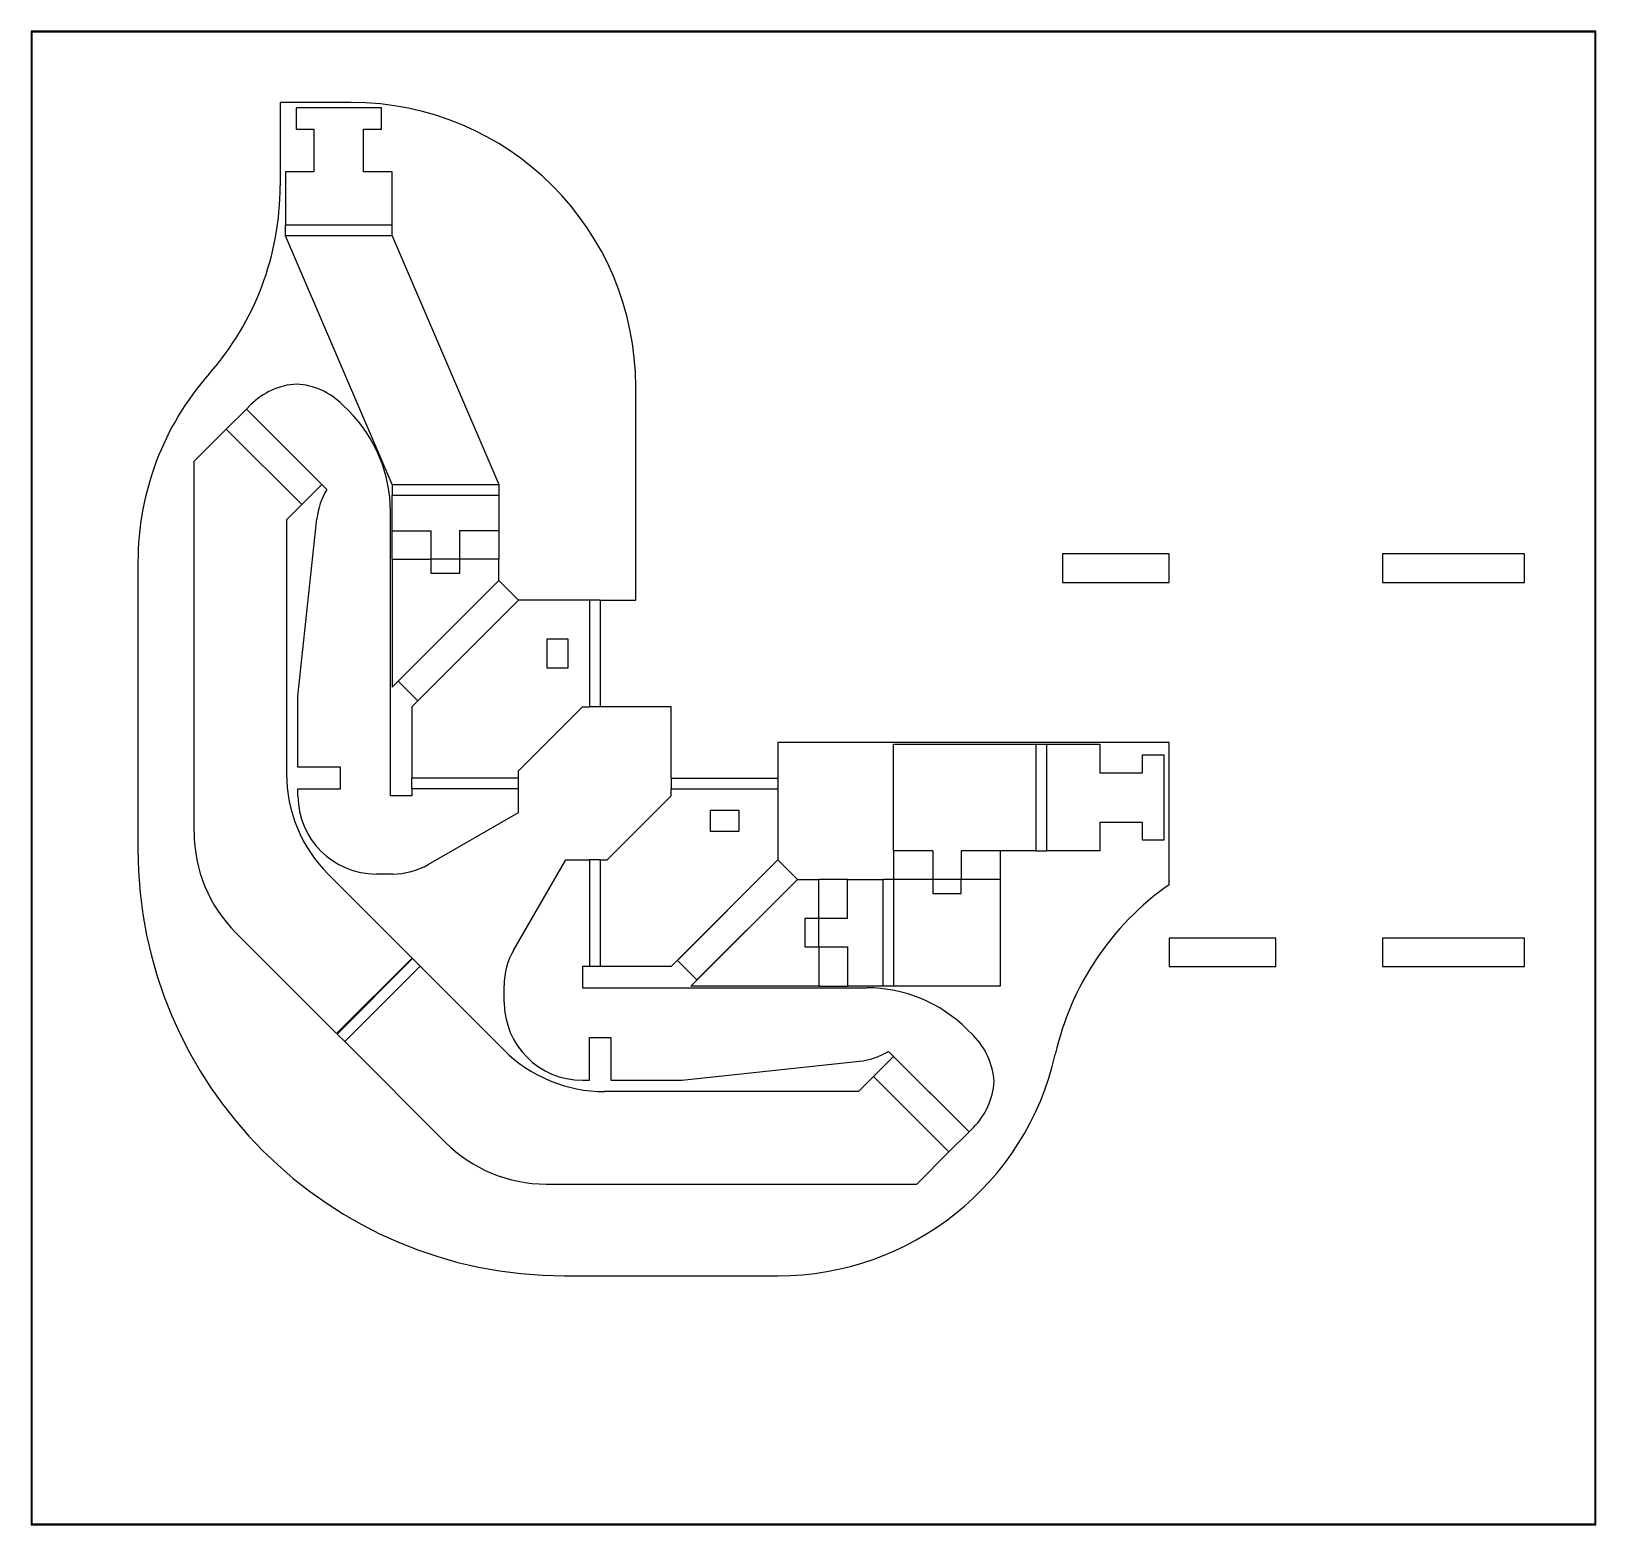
# Model space of a CAD drawing. Header units: millimetres. Extents: x 0 to 22, y 0 to 21.
import ezdxf

# ---------------------------------------------------------------- set-up
doc = ezdxf.new("R2010")
doc.units = ezdxf.units.MM

msp = doc.modelspace()

# ---------------------------------------------------------------- linework, layer by layer
at = {"color": 7, "linetype": 'Continuous', "lineweight": 25}
for p, q in [((21.99, 20.99), (-0.01, 20.99)), ((-0.01, 20.99), (-0.01, -0.01)), ((21.98, 20.98), (0, 20.98)), ((0, 20.98), (0, 0)), ((21.98, 0), (21.98, 20.98)), ((21.99, -0.01), (21.99, 20.99)), ((4.49, 19.99), (3.49, 19.99)), ((3.49, 19.99), (3.49, 18.817)), ((3.714, 19.916), (3.714, 19.616)), ((4.914, 19.916), (3.714, 19.916)), ((4.914, 19.616), (4.914, 19.916)), ((3.714, 19.616), (3.964, 19.616)), ((3.964, 19.616), (3.964, 19.016)), ((4.664, 19.616), (4.914, 19.616)), ((4.664, 19.016), (4.664, 19.616)), ((3.564, 19.016), (3.564, 18.266)), ((3.964, 19.016), (3.564, 19.016)), ((5.064, 19.016), (4.664, 19.016)), ((5.064, 18.266), (5.064, 19.016)), ((5.064, 18.266), (3.564, 18.266)), ((3.564, 18.116), (3.564, 18.266)), ((5.064, 18.116), (5.064, 18.266)), ((5.064, 18.116), (3.564, 18.116)), ((5.064, 14.616), (3.564, 18.116)), ((5.064, 18.116), (6.564, 14.616)), ((8.49, 12.99), (8.49, 15.99)), ((2.732, 15.395), (3.015, 15.677)), ((3.075, 15.738), (3.015, 15.677)), ((3.015, 15.677), (4.075, 14.617)), ((4.146, 14.546), (3.015, 15.677)), ((4.454, 15.652), (4.368, 15.738)), ((2.28, 14.943), (2.732, 15.395)), ((2.732, 15.395), (3.793, 14.334)), ((2.28, 9.729), (2.28, 14.943)), ((3.793, 14.334), (4.075, 14.617)), ((5.064, 14.616), (5.064, 14.466)), ((5.064, 14.616), (6.564, 14.616)), ((6.564, 14.616), (6.564, 14.466)), ((3.793, 14.334), (3.58, 14.122)), ((5.064, 14.466), (6.564, 14.466)), ((5.064, 13.966), (5.064, 14.466)), ((6.564, 14.466), (6.564, 13.966)), ((3.58, 14.122), (3.58, 10.55)), ((3.74, 11.64), (4.007, 14.135)), ((5.04, 10.24), (5.04, 14.238)), ((5.064, 13.566), (5.064, 13.966)), ((5.064, 13.966), (5.614, 13.966)), ((5.614, 13.566), (5.614, 13.966)), ((6.564, 13.966), (6.014, 13.966)), ((6.014, 13.966), (6.014, 13.566)), ((6.564, 13.966), (6.564, 13.566)), ((20.99, 13.64), (18.99, 13.64)), ((18.99, 13.64), (18.99, 13.24)), ((20.99, 13.24), (20.99, 13.64)), ((1.49, 13.526), (1.49, 9.49)), ((5.064, 13.566), (5.614, 13.566)), ((5.064, 13.566), (5.064, 11.766)), ((5.614, 13.366), (5.614, 13.566)), ((6.014, 13.566), (5.614, 13.566)), ((6.564, 13.566), (6.014, 13.566)), ((6.014, 13.566), (6.014, 13.366)), ((6.564, 13.266), (6.564, 13.566)), ((15.99, 13.64), (14.49, 13.64)), ((14.49, 13.64), (14.49, 13.24)), ((15.99, 13.24), (15.99, 13.64)), ((5.064, 11.766), (6.564, 13.266)), ((5.15, 11.851), (6.564, 13.266)), ((6.014, 13.366), (5.614, 13.366)), ((6.84, 12.99), (6.564, 13.266)), ((14.49, 13.24), (15.99, 13.24)), ((18.99, 13.24), (20.99, 13.24)), ((6.84, 12.99), (5.34, 11.49)), ((5.426, 11.576), (6.84, 12.99)), ((7.84, 12.99), (6.84, 12.99)), ((7.99, 12.99), (7.84, 12.99)), ((7.84, 12.99), (7.84, 11.49)), ((7.99, 12.99), (7.99, 11.49)), ((7.99, 12.99), (8.49, 12.99)), ((7.54, 12.44), (7.24, 12.44)), ((7.24, 12.44), (7.24, 12.04)), ((7.54, 12.04), (7.54, 12.44)), ((7.24, 12.04), (7.54, 12.04)), ((5.426, 11.576), (5.15, 11.851)), ((3.74, 10.64), (3.74, 11.64)), ((5.34, 11.49), (5.34, 10.49)), ((6.84, 10.59), (7.74, 11.49)), ((7.74, 11.49), (7.84, 11.49)), ((7.99, 11.49), (7.84, 11.49)), ((8.99, 11.49), (7.99, 11.49)), ((8.99, 10.49), (8.99, 11.49)), ((15.99, 10.99), (10.49, 10.99)), ((10.49, 10.99), (10.49, 10.49)), ((12.116, 10.964), (14.116, 10.964)), ((12.116, 9.464), (12.116, 10.964)), ((14.116, 10.964), (14.116, 9.464)), ((14.116, 10.964), (14.266, 10.964)), ((14.266, 10.964), (14.266, 9.464)), ((14.266, 10.964), (15.016, 10.964)), ((15.016, 10.964), (15.016, 10.564)), ((15.616, 10.564), (15.616, 10.814)), ((15.616, 10.814), (15.916, 10.814)), ((15.916, 10.814), (15.916, 9.614)), ((15.99, 8.99), (15.99, 10.99)), ((4.34, 10.64), (3.74, 10.64)), ((4.34, 10.34), (4.34, 10.64)), ((6.84, 10.49), (6.84, 10.59)), ((15.016, 10.564), (15.616, 10.564)), ((3.74, 10.24), (3.74, 10.34)), ((3.74, 10.34), (4.34, 10.34)), ((6.84, 10.49), (5.34, 10.49)), ((5.34, 10.34), (5.34, 10.49)), ((6.84, 10.34), (5.34, 10.34)), ((5.34, 10.34), (5.34, 10.24)), ((6.84, 10.34), (6.84, 10.49)), ((6.84, 10.006), (6.84, 10.34)), ((8.99, 10.49), (8.99, 10.34)), ((8.99, 10.49), (10.49, 10.49)), ((8.99, 10.34), (10.49, 10.34)), ((8.99, 10.24), (8.99, 10.34)), ((10.49, 10.49), (10.49, 10.34)), ((10.49, 10.34), (10.49, 9.34)), ((5.34, 10.24), (5.04, 10.24)), ((8.09, 9.34), (8.99, 10.24)), ((5.572, 9.274), (6.84, 10.006)), ((9.54, 9.74), (9.54, 10.04)), ((9.54, 10.04), (9.94, 10.04)), ((9.94, 10.04), (9.94, 9.74)), ((9.94, 9.74), (9.54, 9.74)), ((15.616, 9.864), (15.016, 9.864)), ((15.016, 9.864), (15.016, 9.464)), ((15.616, 9.614), (15.616, 9.864)), ((12.116, 9.464), (12.116, 9.064)), ((12.666, 9.464), (12.116, 9.464)), ((12.666, 9.464), (12.666, 9.064)), ((13.616, 9.464), (13.066, 9.464)), ((13.066, 9.464), (13.066, 9.064)), ((14.116, 9.464), (13.066, 9.464)), ((13.616, 9.464), (13.616, 9.064)), ((14.116, 9.464), (14.266, 9.464)), ((15.016, 9.464), (14.266, 9.464)), ((15.916, 9.614), (15.616, 9.614)), ((6.774, 8.072), (7.506, 9.34)), ((7.506, 9.34), (7.84, 9.34)), ((7.84, 9.34), (7.84, 7.84)), ((7.99, 9.34), (7.84, 9.34)), ((7.99, 9.34), (7.99, 7.84)), ((7.99, 9.34), (8.09, 9.34)), ((10.49, 9.34), (8.99, 7.84)), ((10.49, 9.34), (9.076, 7.926)), ((10.49, 9.34), (10.766, 9.064)), ((4.166, 9.136), (5.344, 7.958)), ((5.072, 9.14), (4.84, 9.14)), ((9.266, 7.564), (10.766, 9.064)), ((10.766, 9.064), (9.351, 7.65)), ((10.766, 9.064), (11.066, 9.064)), ((11.066, 8.514), (11.066, 9.064)), ((11.466, 9.064), (11.066, 9.064)), ((11.466, 8.514), (11.466, 9.064)), ((11.466, 9.064), (11.966, 9.064)), ((12.116, 9.064), (11.966, 9.064)), ((11.966, 9.064), (11.966, 7.564)), ((12.116, 9.064), (12.116, 7.564)), ((12.666, 9.064), (12.116, 9.064)), ((13.066, 9.064), (12.666, 9.064)), ((12.666, 9.064), (12.666, 8.864)), ((13.616, 9.064), (13.066, 9.064)), ((13.066, 8.864), (13.066, 9.064)), ((13.616, 9.064), (13.616, 7.564)), ((12.666, 8.864), (13.066, 8.864)), ((11.066, 8.514), (10.866, 8.514)), ((10.866, 8.514), (10.866, 8.114)), ((11.466, 8.514), (11.066, 8.514)), ((11.066, 8.114), (11.066, 8.514)), ((4.283, 6.898), (2.866, 8.315)), ((17.49, 8.24), (15.99, 8.24)), ((15.99, 8.24), (15.99, 7.84)), ((17.49, 7.84), (17.49, 8.24)), ((18.99, 8.24), (18.99, 7.84)), ((20.99, 8.24), (18.99, 8.24)), ((20.99, 7.84), (20.99, 8.24)), ((5.344, 7.958), (4.283, 6.898)), ((5.352, 7.95), (4.292, 6.889)), ((5.458, 7.844), (5.352, 7.95)), ((9.076, 7.926), (9.351, 7.65)), ((10.866, 8.114), (11.066, 8.114)), ((11.066, 8.114), (11.066, 7.564)), ((11.066, 8.114), (11.466, 8.114)), ((11.466, 8.114), (11.466, 7.564)), ((5.458, 7.844), (4.398, 6.783)), ((6.636, 6.666), (5.458, 7.844)), ((7.74, 7.84), (7.74, 7.54)), ((7.84, 7.84), (7.74, 7.84)), ((7.99, 7.84), (7.84, 7.84)), ((8.99, 7.84), (7.99, 7.84)), ((15.99, 7.84), (17.49, 7.84)), ((18.99, 7.84), (20.99, 7.84)), ((6.64, 7.34), (6.64, 7.572)), ((7.74, 7.54), (11.738, 7.54)), ((11.066, 7.564), (9.266, 7.564)), ((11.066, 7.564), (11.466, 7.564)), ((11.966, 7.564), (11.466, 7.564)), ((12.116, 7.564), (11.966, 7.564)), ((13.616, 7.564), (12.116, 7.564)), ((4.398, 6.783), (4.292, 6.889)), ((7.84, 6.84), (8.14, 6.84)), ((7.84, 6.24), (7.84, 6.84)), ((8.14, 6.84), (8.14, 6.24)), ((13.152, 6.954), (13.238, 6.868)), ((4.398, 6.783), (5.815, 5.366)), ((12.046, 6.646), (13.177, 5.515)), ((9.14, 6.24), (11.635, 6.507)), ((11.834, 6.293), (12.117, 6.575)), ((12.117, 6.575), (13.177, 5.515)), ((7.74, 6.24), (7.84, 6.24)), ((8.14, 6.24), (9.14, 6.24)), ((11.834, 6.293), (11.622, 6.08)), ((11.834, 6.293), (12.895, 5.232)), ((11.622, 6.08), (8.05, 6.08)), ((12.895, 5.232), (13.177, 5.515)), ((13.238, 5.575), (13.177, 5.515)), ((12.443, 4.78), (12.895, 5.232)), ((7.229, 4.78), (12.443, 4.78)), ((7.49, 3.49), (10.49, 3.49)), ((0, 0), (21.98, 0)), ((-0.01, -0.01), (21.99, -0.01))]:
    msp.add_line(p, q, dxfattribs=at)
for centre, radius, start, end in [((4.49, 15.99), 4, 0, 90), ((-0.51, 18.817), 4, 318.5904, 0), ((5.49, 13.526), 4, 138.5904, 180), ((3.782, 15.031), 1, 93.4777, 135), ((3.661, 15.031), 1, 45, 86.5223), ((3.04, 14.238), 2, 0, 45), ((5.002, 14.028), 1, 148.8208, 173.8845), ((5.58, 10.55), 2, 180, 225), ((4.84, 10.24), 1.1, 180, 270), ((4.28, 9.729), 2, 180, 225), ((7.49, 9.49), 6, 180, 270), ((5.072, 10.14), 1, 270, 300), ((18.291, 5.718), 4, 125.1235, 167.2054), ((7.64, 7.572), 1, 150, 180), ((11.738, 5.54), 2, 45, 90), ((7.74, 7.34), 1.1, 180, 270), ((12.531, 6.161), 1, 3.4777, 45), ((8.05, 8.08), 2, 225, 270), ((10.49, 7.49), 4, 270, 347.2054), ((11.528, 7.502), 1, 276.1155, 301.1792), ((12.531, 6.282), 1, 315, 356.5223), ((7.229, 6.78), 2, 225, 270)]:
    msp.add_arc(centre, radius, start, end, dxfattribs=at)

doc.saveas('drawing.dxf')
